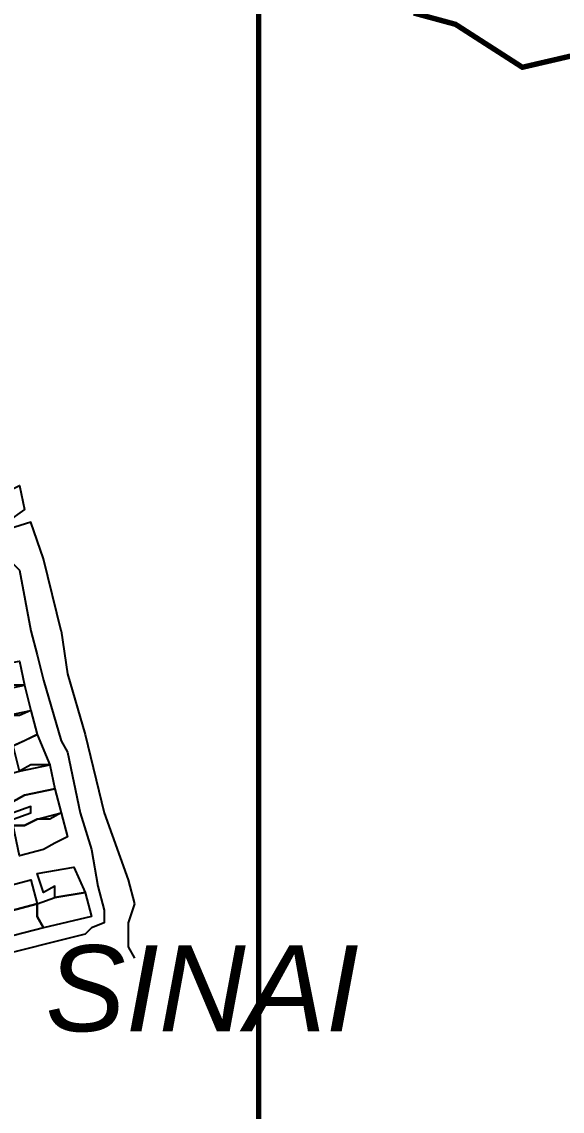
# Model space of a CAD drawing. Header units: millimetres. Extents: x -3588 to 75209, y -3737 to 38254.
# Drawn here: x 19071.3 to 19192, y 32644.3 to 32887.7 of the extents above; entities that cross this region are included whole.
import ezdxf

# ---------------------------------------------------------------- set-up
doc = ezdxf.new("R2010")
doc.units = ezdxf.units.MM
doc.layers.add('P', color=253, linetype='Continuous')
doc.layers.add('T', color=7, linetype='Continuous')

msp = doc.modelspace()

# ---------------------------------------------------------------- linework, layer by layer
at = {"layer": 'P', "const_width": 1.2}
for points in [[(19125.312, 27423.91), (19123.411, 36422.535)], [(19158.809, 32889.69), (19168.139, 32887.161), (19183.086, 32877.559), (19195.233, 32880.376)]]:
    msp.add_lwpolyline(points, dxfattribs=at)
at = {"layer": 'P', "color": 254, "const_width": 1.2}
msp.add_lwpolyline([(19195.233, 32880.376), (19183.086, 32877.559), (19168.139, 32887.161), (19158.809, 32889.69)], dxfattribs=at)
at = {"layer": 'P'}
for points in [[(19080.054, 32751.658), (19076.101, 32767.742), (19073.285, 32775.935), (19065.091, 32773.391), (19061.138, 32773.391), (19059.73, 32774.527), (19047.599, 32805.862), (19040.813, 32821.946), (19032.635, 32846.512)], [(19067.924, 32775.935), (19062.562, 32774.527), (19061.138, 32777.344), (19063.971, 32778.752), (19063.971, 32781.297), (19067.924, 32782.705), (19070.74, 32784.129), (19071.876, 32778.752), (19067.924, 32775.935)], [(19025.866, 32754.202), (19032.635, 32757.019), (19047.599, 32762.38), (19058.321, 32766.621), (19063.971, 32766.621), (19067.924, 32767.742), (19069.332, 32766.621), (19070.74, 32765.213), (19073.285, 32751.658), (19074.693, 32746.297), (19076.101, 32740.647), (19080.054, 32727.092), (19081.463, 32724.564), (19084.295, 32711.008), (19086.84, 32702.83), (19088.248, 32694.637), (19089.657, 32689.275), (19089.657, 32686.443), (19086.84, 32685.322), (19085.416, 32683.914), (19063.971, 32678.553)], [(19080.054, 32751.658), (19081.463, 32742.056)], [(19069.332, 32739.527), (19065.091, 32738.103), (19061.138, 32736.694), (19061.138, 32739.527), (19062.562, 32740.647), (19062.562, 32743.48), (19070.74, 32744.888), (19071.876, 32739.527), (19069.332, 32739.527)], [(19081.463, 32742.056), (19085.416, 32728.516)], [(19070.74, 32732.741), (19067.924, 32732.741), (19065.091, 32738.103), (19071.876, 32739.527), (19073.285, 32733.878), (19070.74, 32732.741)], [(19071.876, 32727.092), (19069.332, 32725.972), (19067.924, 32732.741), (19073.285, 32733.878), (19074.693, 32728.516), (19071.876, 32727.092)], [(19073.285, 32721.731), (19070.74, 32720.323), (19069.332, 32725.972), (19074.693, 32728.516), (19077.51, 32721.731), (19073.285, 32721.731)], [(19085.416, 32728.516), (19089.657, 32711.008)], [(19070.74, 32720.323), (19077.51, 32721.731), (19078.646, 32716.37), (19071.876, 32714.961), (19069.332, 32713.553), (19067.924, 32713.553), (19066.515, 32719.202), (19070.74, 32720.323)], [(19077.51, 32709.6), (19074.693, 32709.6), (19071.876, 32708.192), (19069.332, 32708.192), (19069.332, 32709.6), (19073.285, 32711.008), (19073.285, 32712.417), (19069.332, 32711.008), (19067.924, 32713.553), (19069.332, 32713.553), (19071.876, 32714.961), (19078.646, 32716.37), (19080.054, 32711.008), (19077.51, 32709.6)], [(19078.646, 32704.239), (19076.101, 32702.83), (19070.74, 32701.406), (19069.332, 32708.192), (19071.876, 32708.192), (19074.693, 32709.6), (19080.054, 32711.008), (19081.463, 32705.647), (19078.646, 32704.239)], [(19089.657, 32711.008), (19095.018, 32696.045)], [(19078.646, 32693.228), (19078.646, 32694.637), (19076.101, 32693.228), (19074.693, 32697.453), (19082.887, 32698.878), (19085.416, 32693.228), (19078.646, 32692.092), (19078.646, 32693.228)], [(19062.562, 32690.684), (19062.562, 32693.228), (19073.285, 32696.045), (19074.693, 32690.684), (19063.971, 32687.867), (19062.562, 32690.684)], [(19095.018, 32696.045), (19096.426, 32690.684)], [(19074.693, 32687.867), (19074.693, 32690.684), (19078.646, 32692.092), (19085.416, 32693.228), (19086.84, 32687.867), (19076.101, 32685.322), (19074.693, 32687.867)], [(19065.091, 32685.322), (19063.971, 32687.867), (19074.693, 32690.684), (19074.693, 32687.867), (19076.101, 32685.322), (19065.091, 32682.506), (19065.091, 32685.322)], [(19096.426, 32690.684), (19095.018, 32686.443), (19095.018, 32682.506), (19095.018, 32681.081), (19096.426, 32678.553)]]:
    msp.add_lwpolyline(points, dxfattribs=at)

# ---------------------------------------------------------------- texts
at = {"layer": 'T', "insert": (19076.566, 32681.417), "char_height": 19.20446, "attachment_point": 1}
msp.add_mtext('{\\fArial|b0|i1|c0|p18;SINAI}', dxfattribs=at)

doc.saveas('drawing.dxf')
